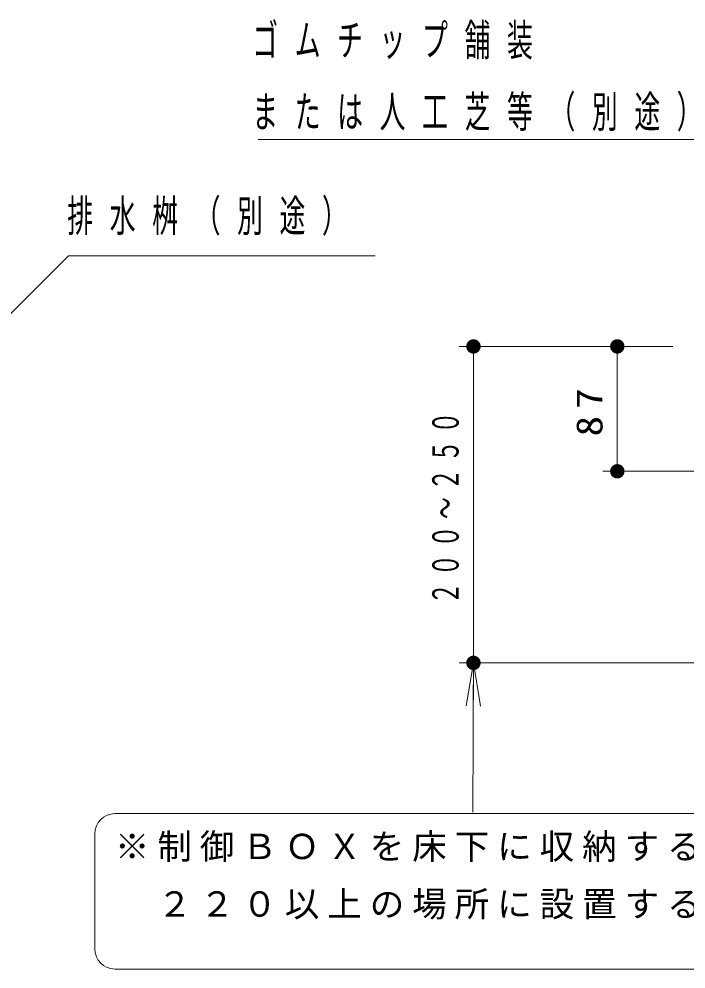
# Model space of a CAD drawing. Units: millimetres on the paper, scale 1:10. Extents: x -385 to 0, y -594 to 267.
# Drawn here: x -215.5 to -169.1, y 102 to 168 of the extents above; entities that cross this region are included whole.
import ezdxf

# ---------------------------------------------------------------- set-up
doc = ezdxf.new("R2010")
doc.units = ezdxf.units.MM
doc.layers.add('1_10', color=7, linetype='Continuous', lineweight=25)
doc.layers.add('1_40', color=7, linetype='Continuous', lineweight=25)
doc.styles.add('ＭＳ ゴシック', font='')
doc.styles.get('ＭＳ ゴシック').set_extended_font_data('MS Gothic')

# ---------------------------------------------------------------- blocks, each defined once
blk = doc.blocks.new('filled_dot')
at = {"color": 0, "linetype": 'Continuous', "lineweight": -2, "const_width": 1.25}
blk.add_lwpolyline([(-0.625, 0, 1), (0.625, 0, 1)], format="xyb", close=True, dxfattribs=at)

msp = doc.modelspace()

# ---------------------------------------------------------------- linework, layer by layer
at = {"layer": '1_10', "lineweight": 13}
for p, q in [((-170.049, 145.244), (-184.918, 145.244)), ((-183.918, 123.244), (-183.918, 145.244)), ((-170.049, 145.244), (-174.918, 145.244)), ((-173.918, 136.564), (-173.918, 145.244)), ((-148.668, 136.564), (-174.918, 136.564)), ((-149.918, 123.244), (-184.918, 123.244)), ((-184.431, 120.246), (-183.918, 123.244)), ((-183.918, 123.244), (-183.964, 112.873)), ((-183.918, 123.244), (-183.931, 120.244)), ((-183.918, 123.244), (-183.431, 120.242)), ((-157.845, 112.761), (-208.845, 112.761)), ((-210.245, 111.361), (-210.245, 103.361)), ((-208.845, 101.961), (-157.845, 101.961))]:
    msp.add_line(p, q, dxfattribs=at)
msp.add_lwpolyline([(-151.171, 145.125), (-165.665, 159.619), (-198.881, 159.619)], dxfattribs=at)
for centre, start, end in [((-208.845, 111.361), 90, 180), ((-208.845, 103.361), 180, 270)]:
    msp.add_arc(centre, 1.4, start, end, dxfattribs=at)
at = {"layer": '1_40', "lineweight": 13}
msp.add_lwpolyline([(-232.26, 131.411), (-212.076, 151.535), (-190.741, 151.535)], dxfattribs=at)

# ---------------------------------------------------------------- block references
at = {"layer": '1_10', "lineweight": 13, "xscale": 0.4, "yscale": 0.4}
for p, rotation in [((-183.918, 145.244), 270), ((-173.918, 145.244), 270), ((-173.918, 136.564), 90), ((-183.918, 123.244), 90)]:
    msp.add_blockref('filled_dot', p, dxfattribs=dict(at, rotation=rotation))

# ---------------------------------------------------------------- texts
at = {"layer": '1_10', "style": 'ＭＳ ゴシック'}
for s, insert, char_height, attachment_point in [('\\T1.64;\\W0.6;ゴムチップ舗装', (-199.298, 166.419), 2.199, 4), ('\\T1.64;\\W0.6;または人工芝等（別途）', (-199.298, 161.419), 2.199, 4), ('\\T1.23;※制御ＢＯＸを床下に収納する場合は', (-208.845, 111.361), 1.76, 1), ('\\T1.23;\u3000２２０以上の場所に設置すること。', (-208.845, 107.361), 1.76, 1)]:
    msp.add_mtext(s, dxfattribs=dict(at, insert=insert, char_height=char_height, attachment_point=attachment_point))
at = {"layer": '1_10', "char_height": 1.833, "attachment_point": 8, "rotation": 90, "style": 'ＭＳ ゴシック'}
for s, insert in [('\\T1.34;\\W1.15;87', (-174.918, 140.904)), ('\\T1.32;\\W0.6;２００～２５０', (-184.918, 134.244))]:
    msp.add_mtext(s, dxfattribs=dict(at, insert=insert))
at = {"layer": '1_40', "insert": (-212.158, 154.185), "char_height": 2.199, "attachment_point": 4, "style": 'ＭＳ ゴシック'}
msp.add_mtext('\\T1.64;\\W0.6;排水桝（別途）', dxfattribs=at)

doc.saveas('drawing.dxf')
